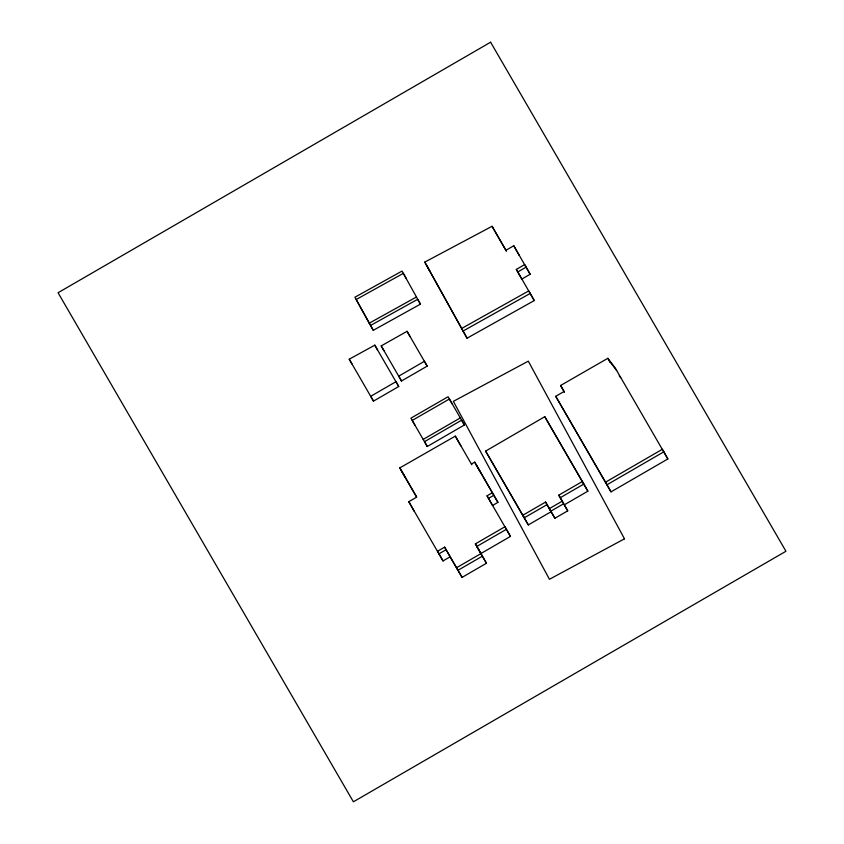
<?xml version="1.0" encoding="UTF-8"?>
<svg xmlns="http://www.w3.org/2000/svg" width="844" height="844" viewBox="0 0 844 844"><rect width="100%" height="100%" fill="white"/><g stroke="black" fill="none" stroke-linecap="round" stroke-linejoin="round"><path stroke-width="1.27" d="M528.302 524.926L522.816 515.251L545.604 502.053L551.079 511.738L528.302 524.926L485.616 451.118L544.781 416.693L583.826 484.066L560.226 497.738M505.978 250.267L513.764 245.752L530.159 274.258L521.792 279.1L516.317 269.415L524.683 264.573L530.159 274.258M517.762 271.979L526.128 267.137M401.501 380.992L427.18 366.117L424.437 361.274L398.769 376.15L401.501 380.992L381.214 345.903L407.051 331.312L427.18 366.117M373.491 401.132L398.727 386.51L395.994 381.667L370.748 396.29L373.491 401.132L349.237 359.206L374.799 345.143L398.727 386.51M423.234 439.376L460.36 417.875M427.264 446.497L464.39 424.986L461.657 420.154L424.521 441.655L427.264 446.497L410.922 418.16L448.101 396.722L464.39 424.986M611.024 491.873L605.538 482.188L662.371 449.272L667.847 458.957L611.024 491.873L555.721 396.321L564.087 391.479M471.501 464.01L474.718 462.143L497.918 502.37L492.527 505.503L487.051 495.818L492.442 492.696M414.256 511.369L408.781 501.684L416.725 497.084L399.803 467.903L455.317 436.116L471.807 464.77M488.497 498.382L493.888 495.249M444.63 547.144L437.54 551.248L443.016 560.933L450.116 556.829L444.63 547.144L458.018 570.28L482.441 556.143M438.986 553.812L446.086 549.708M567.727 510.842L558.781 495.175L582.381 481.502L587.857 491.187L564.256 504.86L567.727 510.842L554.877 518.279L551.079 511.738M450.116 556.829L462.048 577.401L486.46 563.264L475.362 543.884L504.986 526.73L510.462 536.415L480.837 553.569M547.049 504.617L524.272 517.805L485.616 451.118M506.432 529.293L476.807 546.448L486.46 563.264M562.252 501.157L549.402 508.594L554.877 518.279M663.817 451.835L606.994 484.751L555.721 396.321M564.267 391.933L560.616 385.476L607.859 358.299L615.223 368.005L667.847 458.957M461.573 328.506L528.766 290.885L534.252 300.569L467.048 338.191L424.775 262.094L492.063 226.287L506.157 250.647M463.018 331.07L530.222 293.448M369.239 323.189L416.398 297.025M370.537 325.467L417.685 299.303L420.428 304.146L373.27 330.31L370.537 325.467L354.902 297.236L402.05 271.072L420.428 304.146M609.305 360.863L616.669 370.569M619.232 375.749L620.699 377.69M506.4 251.227L492.063 226.287M516.317 269.415L534.252 300.569M560.616 385.476L564.383 392.038M587.857 491.187L544.781 416.693M558.781 495.175L563.708 503.72L550.847 511.158L545.604 502.053M476.174 464.706L497.918 502.37M487.051 495.818L510.462 536.415M475.362 543.884L480.985 553.58L456.572 567.717L462.048 577.401M401.248 470.467L416.345 496.662M408.781 501.684L443.016 560.933M607.859 358.299L610.296 362.603M513.764 245.752L519.239 255.437M424.775 262.094L430.25 271.779M406.08 278.193L403.348 273.351L356.189 299.514L373.27 330.31M452.131 403.843L449.388 399.012L412.21 420.439L414.953 425.281M407.051 331.312L409.794 336.155M474.718 462.143L480.194 471.828M455.317 436.116L460.803 445.801M381.214 345.903L383.957 350.745M374.799 345.143L377.542 349.986M349.237 359.206L351.98 364.049M399.803 467.903L405.278 477.588M426.231 264.657L467.048 338.191M490.607 42.2L58.057 292.741L353.393 801.8L785.943 551.259L490.607 42.2M624.476 538.82L549.455 579.29L453.365 401.354L528.302 361.158L624.476 538.82"/></g></svg>
